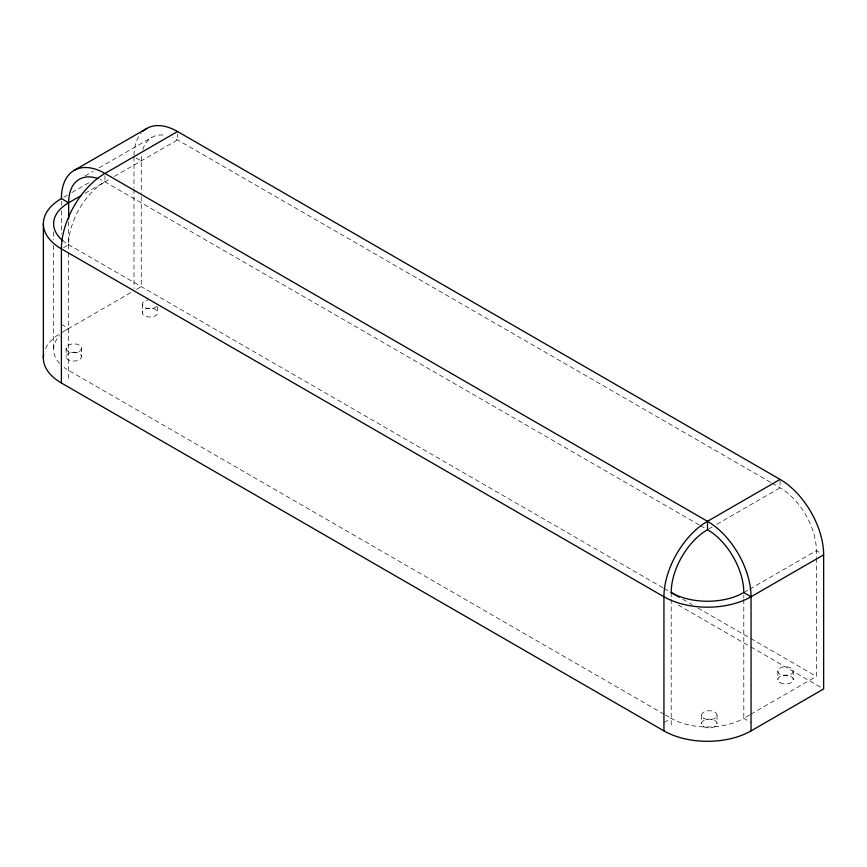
<?xml version="1.0" encoding="UTF-8"?>
<svg xmlns="http://www.w3.org/2000/svg" width="867" height="867" viewBox="0 0 867 867"><rect width="100%" height="100%" fill="white"/><g stroke="black" fill="none" stroke-linecap="round" stroke-linejoin="round"><path stroke-width="0.65" stroke-dasharray="4.33 3.25" d="M85.139 175.903L93.333 171.167M99.185 167.797L151.877 137.376M63.735 197.243L67.247 195.216M71.928 192.507L90.667 181.691M85.042 193.319L109.632 179.122M114.314 176.424L177.551 139.912L177.551 133.93M63.464 247.691L68.656 244.7A51.337 29.641 -60 0 1 104.95 181.832L104.95 175.838M61.394 332.711L131.882 292.016M136.563 289.318L141.245 286.609L141.245 194.674M708.664 529.033L712.175 526.995M716.868 524.297L780.094 487.796L780.094 479.408M743.799 592.573L748.481 589.874M749.652 589.192L816.389 550.664L821.58 553.655M663.938 722.504L671.199 718.309A51.337 29.641 0 0 0 743.799 718.309L751.05 722.504M749.652 714.939L743.799 718.309L743.799 599.335M750.822 714.256L816.389 676.401L816.389 558.771M770.72 482.377L177.551 139.912A51.337 29.641 60 0 0 172.804 137.539M771.89 483.049L780.094 487.796A51.337 29.641 60 0 1 816.389 550.664L816.389 557.416M136.065 157.881L141.245 160.872L141.245 193.319M699.29 524.968L104.95 181.832A51.337 29.641 60 0 0 100.214 179.447M700.46 525.64L705.153 528.35M662.995 587.837L68.656 244.7A51.337 29.641 0 0 1 64.223 241.785M664.014 588.433L670.028 591.901M682.773 599.26L692.148 604.667M698.011 608.049L749.576 637.83M750.746 638.502L816.389 676.401M678.211 605.003L749.76 646.316M750.93 646.988L821.309 687.618M61.394 324.334L68.656 328.528A51.337 29.641 0 0 0 64.223 331.443M664.165 714.256L68.656 370.437A51.337 29.641 0 0 1 64.223 367.521M665.336 714.928L671.199 718.309M793.24 671.166A7.695 4.443 0 0 1 781.687 675.014A7.695 4.443 0 0 1 781.687 667.308A7.695 4.443 0 0 1 793.24 671.166L793.24 679.544M777.84 671.166L777.84 679.544M743.799 595.282L743.799 597.981M717.009 715.167L717.009 723.555M701.609 715.167L701.609 723.555M671.199 592.573L671.199 597.981M671.199 599.335L671.199 726.698M157.729 306.647L157.729 312.64A7.695 4.443 0 0 1 146.176 316.488A7.695 4.443 0 0 1 146.176 308.782A7.695 4.443 0 0 1 157.729 312.64M142.329 304.252L142.329 312.64M133.984 156.678L133.984 187.781M133.984 189.125L133.984 288.408M81.498 348.263A7.695 4.443 0 0 1 69.956 352.11A7.695 4.443 0 0 1 69.956 344.416A7.695 4.443 0 0 1 81.498 348.263L81.498 356.64A7.695 4.443 0 0 1 69.956 360.499A7.695 4.443 0 0 1 69.956 352.793A7.695 4.443 0 0 1 81.498 356.64M68.656 221.714L68.656 251.463M68.656 252.806L68.656 378.825M66.098 348.263L66.098 356.64M61.394 201.296L61.394 205.349M61.394 210.757L61.394 233.743M53.613 231.857L53.613 239.964M53.613 245.372L53.613 349.477M45.452 348.653A61.6 35.569 0 0 1 59.173 334.066M156.699 306.474A7.695 4.443 0 0 1 143.922 306.961A7.695 4.443 0 0 1 148.029 299.96M59.682 363.457A51.337 29.641 0 0 1 59.682 335.507M134.006 155.377A61.6 35.569 60 0 1 141.332 132.976M141.245 160.872A51.337 29.641 60 0 1 141.559 155.583M142.806 149.612A51.337 29.641 60 0 1 165.879 135.404M780.094 682.687A7.695 4.443 0 0 0 792.98 680.693A7.695 4.443 0 0 0 783.54 675.252A7.695 4.443 0 0 0 780.094 682.687M703.863 718.309A7.695 4.443 0 0 0 716.749 716.326A7.695 4.443 0 0 0 707.32 710.875A7.695 4.443 0 0 0 703.863 718.309M703.863 726.698A7.695 4.443 0 0 0 716.749 724.704A7.695 4.443 0 0 0 707.32 719.263A7.695 4.443 0 0 0 703.863 726.698"/><path stroke-width="1.3" d="M74.15 170.398L146.751 128.479M177.551 131.535L104.95 173.443A61.6 35.569 60 0 0 61.394 198.597A61.6 35.569 0 0 0 61.394 248.883L61.394 383.008L663.938 730.892A61.6 35.569 0 0 0 751.05 730.892L823.65 688.972L823.65 554.847A61.6 35.569 60 0 0 780.094 479.408L177.551 131.535A61.6 35.569 60 0 0 142.99 131.253M63.226 241.004A51.337 29.641 0 0 1 68.656 202.78L81.531 195.346M663.938 730.892L663.938 596.767A61.6 35.569 -60 0 1 707.494 521.316L780.094 479.408M751.05 730.892L751.05 596.767A61.6 35.569 60 0 0 707.494 521.316L104.95 173.443A61.6 35.569 -60 0 0 61.394 248.883L663.938 596.767A61.6 35.569 0 0 0 751.05 596.767L823.65 554.847M751.05 596.767L743.799 592.573L738.749 595.13A51.337 29.641 0 0 1 671.199 592.573A51.337 29.641 -60 0 1 707.494 529.704L707.494 521.316M61.394 198.597L68.656 202.78L68.656 219.004M671.047 592.486L679.251 597.222M43.35 223.74L43.35 357.865M61.394 383.008A61.6 35.569 0 0 1 43.643 354.375M68.656 202.78A51.337 29.641 60 0 1 97.873 178.548M707.494 529.704A51.337 29.641 60 0 1 743.799 592.573"/></g></svg>
